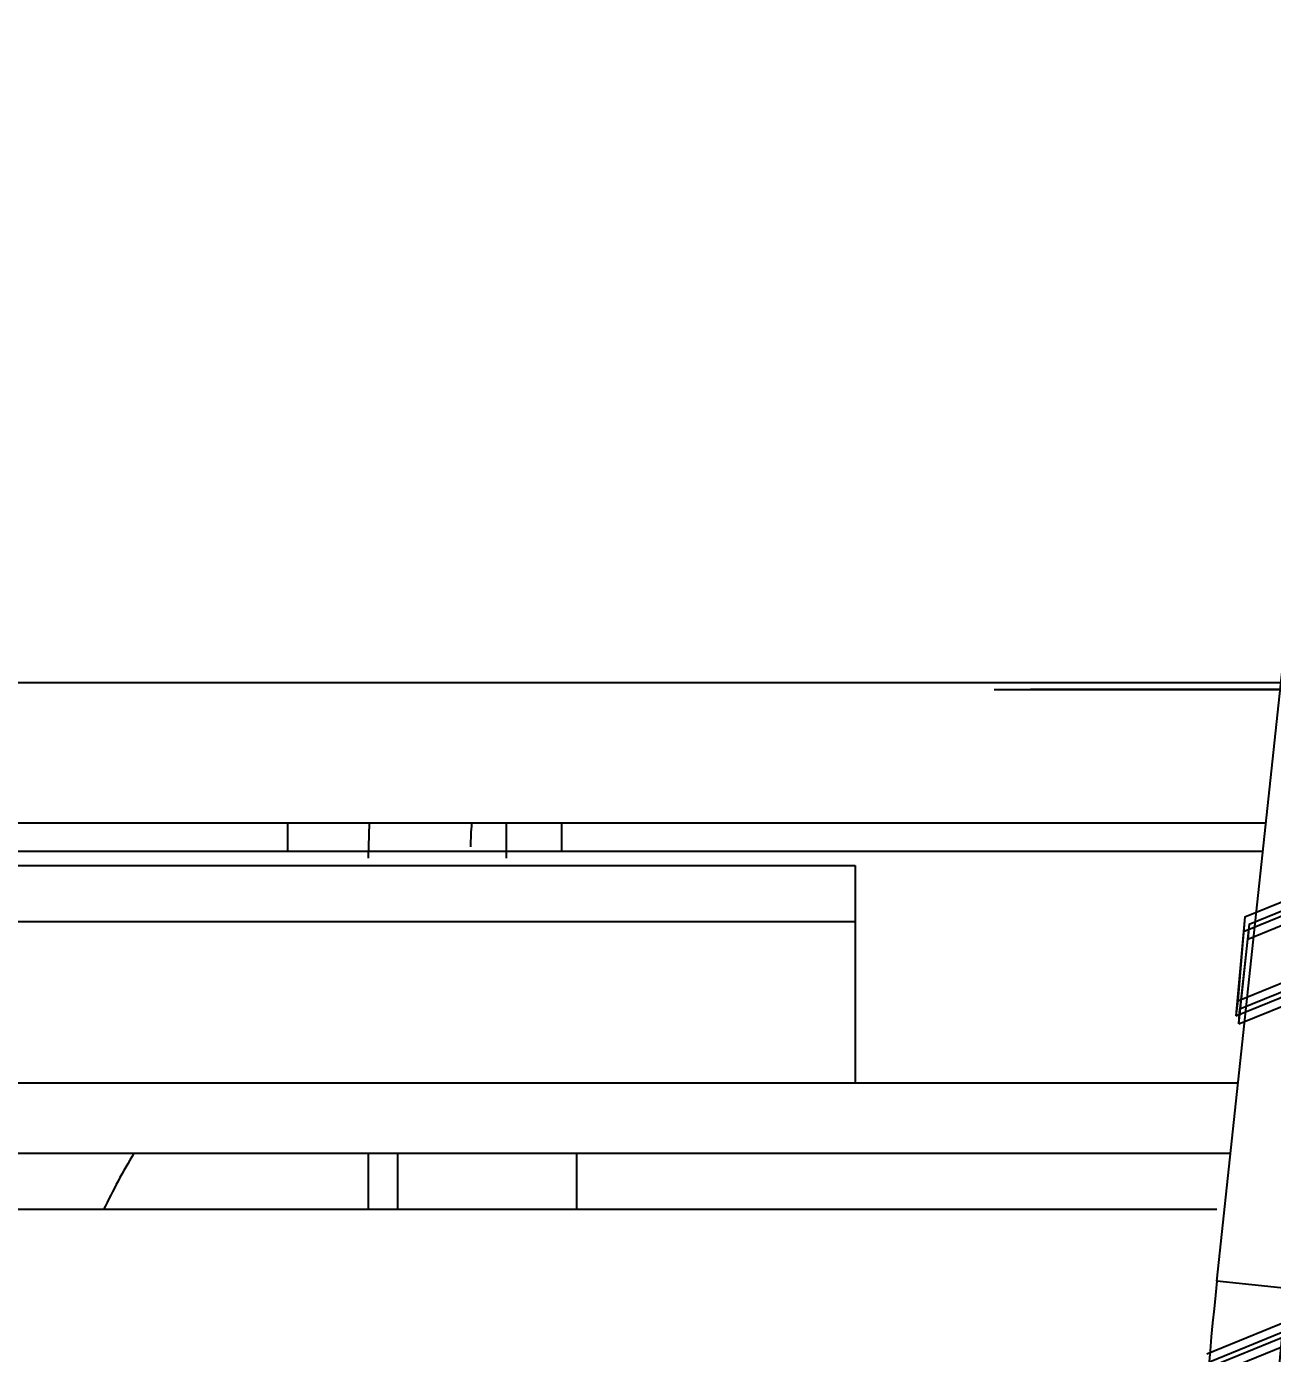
# Model space of a CAD drawing. Header units: millimetres. Extents: x -97344 to -49824, y -57049 to -40247.
# Drawn here: x -67317.88 to -67300.14, y -49591.64 to -49572.75 of the extents above; entities that cross this region are included whole.
import ezdxf

# ---------------------------------------------------------------- set-up
doc = ezdxf.new("R2010")
doc.units = ezdxf.units.MM
doc.header["$LTSCALE"] = 200
doc.header["$PDSIZE"] = -1
doc.linetypes.add('DOT_CENTER', pattern=[14, 12, -1, 0, -1])
for name, color, linetype in [('02___PRT_ALL_AXES', 7, 'Continuous'), ('03___PRT_ALL_CURVES', 7, 'Continuous'), ('06___PRT_ALL_SURFS', 7, 'Continuous'), ('1', 7, 'Continuous'), ('DIM', 3, 'Continuous'), ('LAY0001', 7, 'Continuous'), ('LAY0002', 7, 'Continuous'), ('LAY0011', 7, 'Continuous')]:
    doc.layers.add(name, color=color, linetype=linetype)
doc.styles.add('TSSD_Dimension', font='tssdeng.shx', dxfattribs={"width": 0.7, "bigfont": 'hztxt.shx'})
doc.dimstyles.new('TSSD_20_20', dxfattribs={"dimtxt": 60, "dimasz": 20, "dimexe": 20, "dimexo": 50, "dimgap": 20, "dimtad": 1, "dimdec": 0, "dimzin": 0, "dimdsep": 46, "dimtxsty": 'TSSD_Dimension', "dimblk": 'ARCHTICK', "dimcen": 0, "dimdle": 20, "dimclrt": 7, "dimadec": 0, "dimazin": 0, "dimtfac": 1, "dimtdec": 0, "dimtix": 1, "dimtmove": 2, "dimatfit": 3, "dimfxl": 1, "dimtolj": 1, "dimtzin": 0, "dimarcsym": 0})

# ---------------------------------------------------------------- blocks, each defined once
blk = doc.blocks.new('Top1', base_point=(668.75, -75.52))
at = {"layer": '1', "color": 1, "linetype": 'DOT_CENTER'}
for p, q in [((433.189, 34.22), (404.827, 34.22)), ((904.311, 34.22), (932.673, 34.22))]:
    blk.add_line(p, q, dxfattribs=at)
blk = doc.blocks.new('*U1466')
blk.add_blockref('Top1', (0, -50.114))
blk = doc.blocks.new('*U1467')
at = {"layer": 'DIM', "color": 0, "linetype": 'ByBlock', "lineweight": -2, "transparency": 16777216}
for p in [(2000, 0), (2500, 0)]:
    blk.add_blockref('*U1466', p, dxfattribs=at)
blk = doc.blocks.new('2250')
at = {"color": 7, "linetype": 'Continuous'}
for p, q in [((-45098.137, -64404.84), (-45337.706, -64404.84)), ((-45098.35, -64406.84), (-45337.706, -64406.84)), ((-45111.129, -64407.34), (-45111.115, -64406.84)), ((-45109.163, -64407.34), (-45109.163, -64406.84)), ((-45337.631, -64407.24), (-45098.393, -64407.24)), ((-45188.201, -64407.443), (-45104.201, -64407.443)), ((-45104.201, -64407.443), (-45104.201, -64410.54)), ((-45188.201, -64408.24), (-45104.201, -64408.24)), ((-45098.746, -64410.54), (-45104.201, -64410.54)), ((-45098.853, -64411.54), (-45333.581, -64411.54)), ((-45111.131, -64412.34), (-45111.131, -64411.54)), ((-45110.716, -64411.54), (-45110.716, -64412.34)), ((-45110.716, -64411.54), (-45110.716, -64412.34)), ((-45108.167, -64411.54), (-45108.167, -64412.34)), ((-45099.048, -64412.34), (-45576.514, -64412.34))]:
    blk.add_line(p, q, dxfattribs=at)
for centre, major_axis, ratio, start_param, end_param in [((-45103.381, -64407.34), (0, 6.3), 1, 1.491348, 1.545), ((-45105.381, -64416.969), (0, 10.619), 0.996166, 1.034134, 1.119749)]:
    blk.add_ellipse(centre, major_axis=major_axis, ratio=ratio, start_param=start_param, end_param=end_param, dxfattribs=at)
at = {"layer": '02___PRT_ALL_AXES', "color": 7, "linetype": 'Continuous'}
for p, q in [((-45112.281, -64406.84), (-45112.281, -64407.24)), ((-45108.381, -64406.84), (-45108.381, -64407.24))]:
    blk.add_line(p, q, dxfattribs=at)
at = {"layer": '03___PRT_ALL_CURVES', "color": 7, "linetype": 'Continuous'}
blk.add_arc((-45039.388, -64419.739), 59, 173.89532, 180, dxfattribs=at)
at = {"layer": '06___PRT_ALL_SURFS', "color": 7, "linetype": 'Continuous'}
blk.add_line((-45104.201, -64410.54), (-45188.201, -64410.54), dxfattribs=at)
at = {"layer": 'LAY0001', "color": 7, "linetype": 'Continuous'}
for p, q in [((-45099.048, -64413.358), (-45097.327, -64397.268)), ((-45098.053, -64413.465), (-45099.048, -64413.358))]:
    blk.add_line(p, q, dxfattribs=at)
blk.add_arc((-45039.388, -64419.739), 60, 173.89532, 180, dxfattribs=at)
at = {"layer": 'LAY0002', "color": 7, "linetype": 'Continuous'}
for p, q in [((-45098.648, -64408.172), (-45088.165, -64403.893)), ((-45098.589, -64408.276), (-45087.852, -64403.893)), ((-45098.671, -64408.384), (-45088.17, -64404.097)), ((-45098.607, -64408.49), (-45087.846, -64404.097)), ((-45098.752, -64409.37), (-45088.165, -64405.047)), ((-45098.719, -64409.484), (-45087.852, -64405.047)), ((-45098.776, -64409.582), (-45088.17, -64405.251)), ((-45098.736, -64409.698), (-45087.846, -64405.251)), ((-45098.648, -64408.172), (-45098.752, -64409.37)), ((-45098.589, -64408.276), (-45098.719, -64409.484)), ((-45098.648, -64408.172), (-45098.671, -64408.384)), ((-45098.589, -64408.276), (-45098.607, -64408.49)), ((-45098.671, -64408.384), (-45098.776, -64409.582)), ((-45098.736, -64409.698), (-45098.607, -64408.49)), ((-45098.752, -64409.37), (-45098.776, -64409.582)), ((-45098.736, -64409.698), (-45098.719, -64409.484)), ((-45099.192, -64414.395), (-45088.165, -64409.893)), ((-45099.154, -64414.507), (-45087.852, -64409.893)), ((-45099.216, -64414.606), (-45088.17, -64410.097)), ((-45099.149, -64414.711), (-45087.846, -64410.097))]:
    blk.add_line(p, q, dxfattribs=at)
at = {"layer": 'LAY0011', "color": 7, "linetype": 'Continuous'}
blk.add_line((-45098.35, -64406.84), (-45577.211, -64406.84), dxfattribs=at)
blk = doc.blocks.new('*U1488')
at = {"layer": 'DIM', "color": 3}
blk.add_blockref('2250', (45347.11, 64440.647), dxfattribs=at)
blk = doc.blocks.new('*U1489')
at = {"layer": 'DIM', "color": 0, "linetype": 'ByBlock', "lineweight": -2, "transparency": 16777216}
blk.add_blockref('*U1488', (2000, 0), dxfattribs=at)
blk = doc.blocks.new('_ArchTick')
at = {"color": 0, "linetype": 'ByBlock', "const_width": 0.5}
blk.add_lwpolyline([(-0.70711, -0.70711), (0.70711, 0.70711)], dxfattribs=at)
blk = doc.blocks.new('*D1596')
at = {"layer": 'Defpoints', "color": 0, "transparency": 16777216}
for p in [(-57789.665, -49147.971), (-69789.665, -49573.246), (-57789.665, -49573.246)]:
    blk.add_point(p, dxfattribs=at)
at = {"layer": 'DIM', "color": 0, "lineweight": -2, "transparency": 16777216}
for p, q in [((-69789.665, -49523.246), (-69789.665, -49127.971)), ((-57789.665, -49523.246), (-57789.665, -49127.971)), ((-69809.665, -49147.971), (-57769.665, -49147.971))]:
    blk.add_line(p, q, dxfattribs=at)
at = {"layer": 'DIM', "color": 0, "lineweight": -2, "transparency": 16777216, "xscale": 20, "yscale": 20, "zscale": 20, "rotation": 180}
blk.add_blockref('_ArchTick', (-69789.665, -49147.971), dxfattribs=at)
at = {"layer": 'DIM', "color": 0, "lineweight": -2, "transparency": 16777216, "xscale": 20, "yscale": 20, "zscale": 20}
blk.add_blockref('_ArchTick', (-57789.665, -49147.971), dxfattribs=at)
at = {"layer": 'DIM', "color": 7, "transparency": 16777216, "insert": (-63789.665, -49097.971), "char_height": 60, "attachment_point": 5, "style": 'TSSD_Dimension'}
blk.add_mtext('\\A1;12000', dxfattribs=at)

msp = doc.modelspace()

# ---------------------------------------------------------------- block references
at = {"layer": 'DIM', "color": 3}
for name, p in [('*U1467', (-69539.665, -49641.82)), ('*U1489', (-69548.994, -49617.903))]:
    msp.add_blockref(name, p, dxfattribs=at)

# ---------------------------------------------------------------- dimensions: what is measured, and where the dimension line sits
at = {"layer": 'DIM'}
dim = msp.add_linear_dim(base=(-57789.665, -49147.971), p1=(-69789.665, -49573.246), p2=(-57789.665, -49573.246), dimstyle='TSSD_20_20', dxfattribs=at)
dim.commit()
dim.dimension.update_dxf_attribs({"geometry": '*D1596', "text_midpoint": (-63789.665, -49097.971)})

doc.saveas('drawing.dxf')
